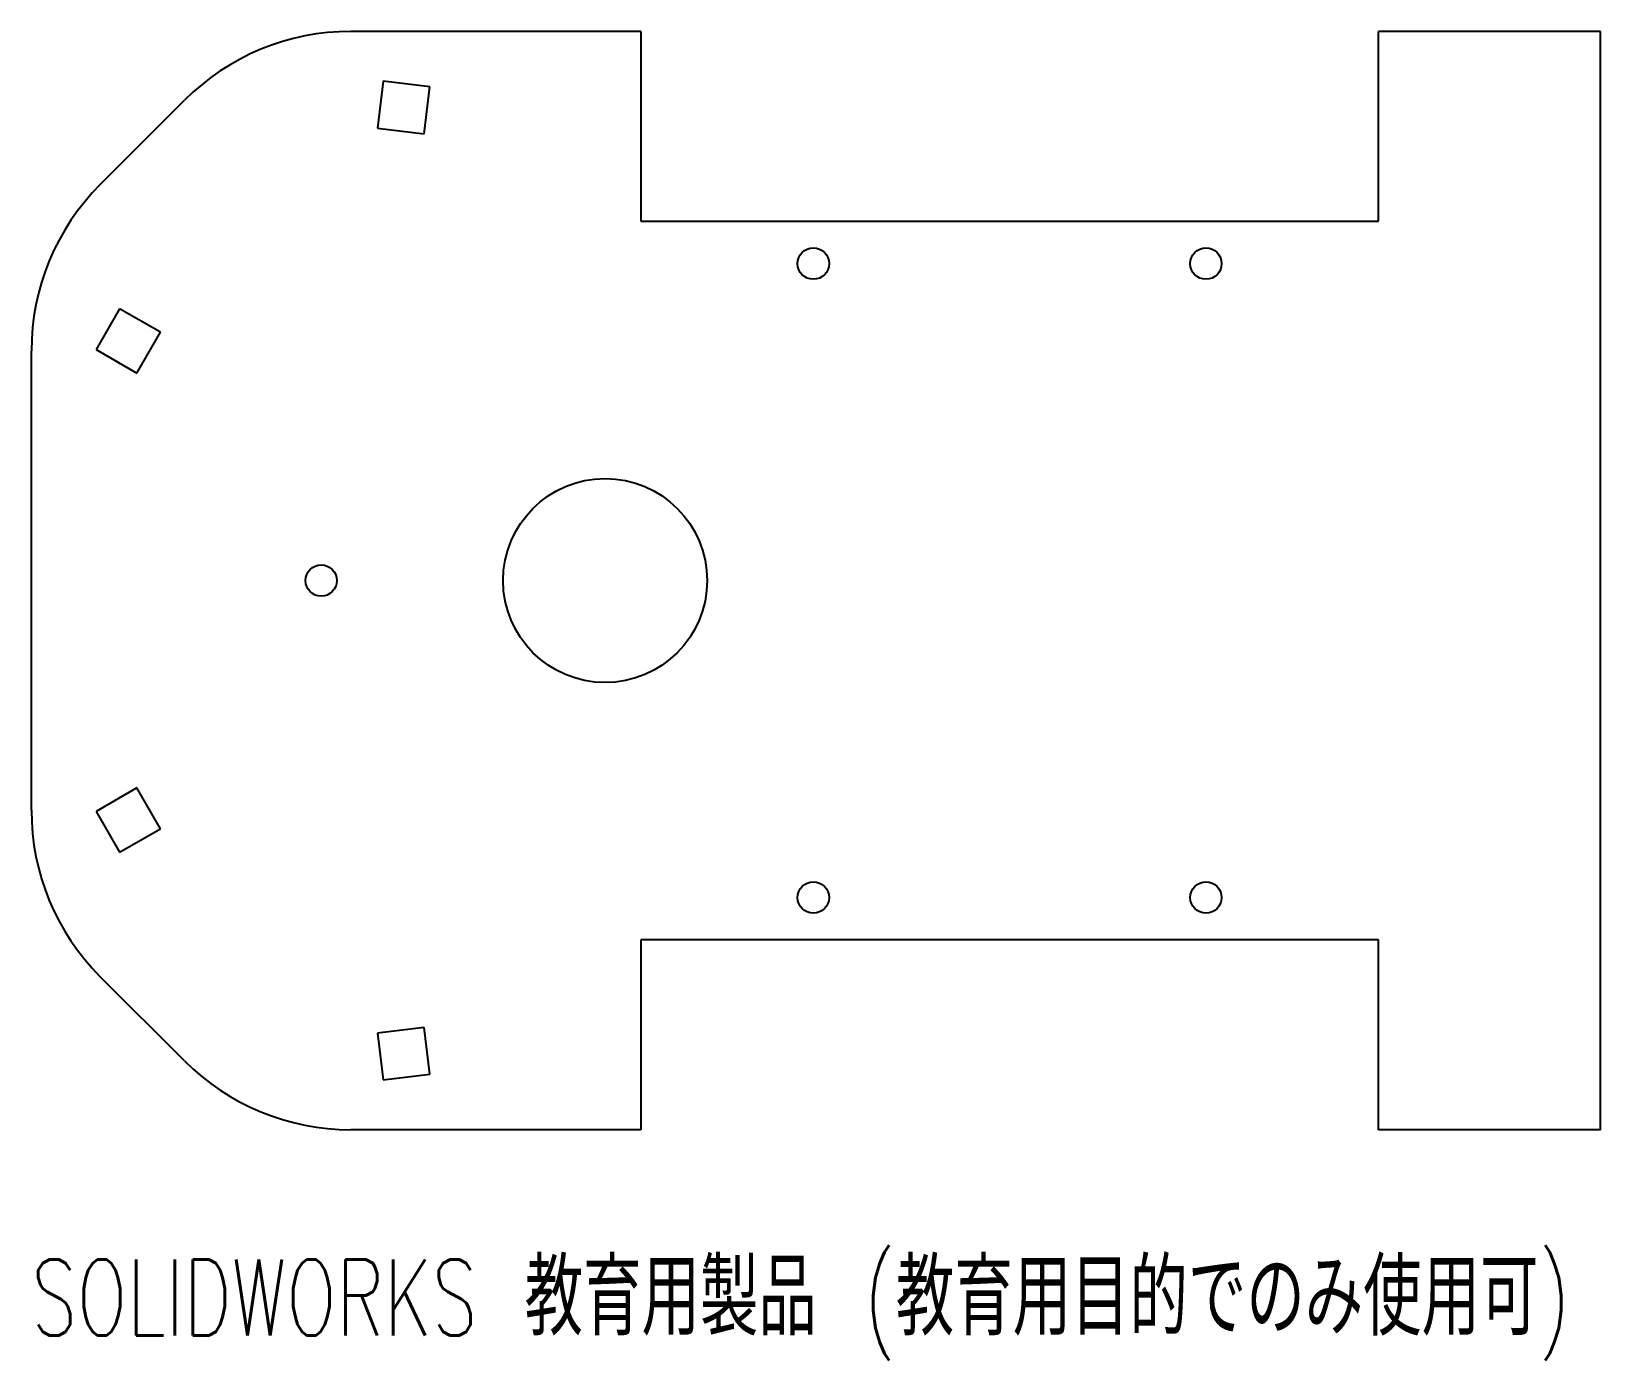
# Model space of a CAD drawing. Header units: millimetres. Extents: x -100 to 0, y -50 to 35.
import ezdxf

# ---------------------------------------------------------------- set-up
doc = ezdxf.new("R2010")
doc.units = ezdxf.units.MM
doc.styles.add('SLDTEXTSTYLE0', font='TXT', dxfattribs={"width": 0.7, "bigfont": 'bigfont'})

msp = doc.modelspace()

# ---------------------------------------------------------------- linework, layer by layer
at = {"color": 7, "linetype": 'Continuous', "lineweight": 25}
for p, q in [((-61.16, 35), (-79.64, 35)), ((-61.16, 35), (-61.16, 22.9)), ((-14.16, 22.9), (-14.16, 35)), ((0, 35), (-14.16, 35)), ((0, -35), (0, 35)), ((-77.58, 31.82), (-77.94, 28.84)), ((-74.6, 31.46), (-77.58, 31.82)), ((-74.96, 28.48), (-74.6, 31.46)), ((-95.61, 25.25), (-90.25, 30.61)), ((-77.94, 28.84), (-74.96, 28.48)), ((-61.16, 22.9), (-14.16, 22.9)), ((-94.38, 17.32), (-95.88, 14.72)), ((-91.78, 15.82), (-94.38, 17.32)), ((-93.28, 13.22), (-91.78, 15.82)), ((-100, -14.64), (-100, 14.64)), ((-95.88, 14.72), (-93.28, 13.22)), ((-93.28, -13.22), (-95.88, -14.72)), ((-91.78, -15.82), (-93.28, -13.22)), ((-95.88, -14.72), (-94.38, -17.32)), ((-94.38, -17.32), (-91.78, -15.82)), ((-14.16, -22.9), (-61.16, -22.9)), ((-61.16, -22.9), (-61.16, -35)), ((-14.16, -35), (-14.16, -22.9)), ((-90.25, -30.61), (-95.61, -25.25)), ((-74.96, -28.48), (-77.94, -28.84)), ((-77.94, -28.84), (-77.58, -31.82)), ((-74.6, -31.46), (-74.96, -28.48)), ((-77.58, -31.82), (-74.6, -31.46)), ((-61.16, -35), (-79.64, -35)), ((0, -35), (-14.16, -35))]:
    msp.add_line(p, q, dxfattribs=at)
for centre, radius in [((-50.17, 20.2), 1), ((-25.15, 20.2), 1), ((-63.44, 0), 6.5), ((-81.53, 0), 1), ((-50.17, -20.2), 1), ((-25.15, -20.2), 1)]:
    msp.add_circle(centre, radius, dxfattribs=at)
for centre, start, end in [((-79.64, 20), 90, 135), ((-85, 14.64), 135, 180), ((-85, -14.64), 180, 225), ((-79.64, -20), 225, 270)]:
    msp.add_arc(centre, 15, start, end, dxfattribs=at)

# ---------------------------------------------------------------- texts
at = {"color": 7, "linetype": 'Continuous', "insert": (-100, -43.27), "char_height": 4.8336, "attachment_point": 1, "style": 'SLDTEXTSTYLE0'}
msp.add_mtext('SOLIDWORKS 教育用製品 (教育用目的でのみ使用可)', dxfattribs=at)

doc.saveas('drawing.dxf')
